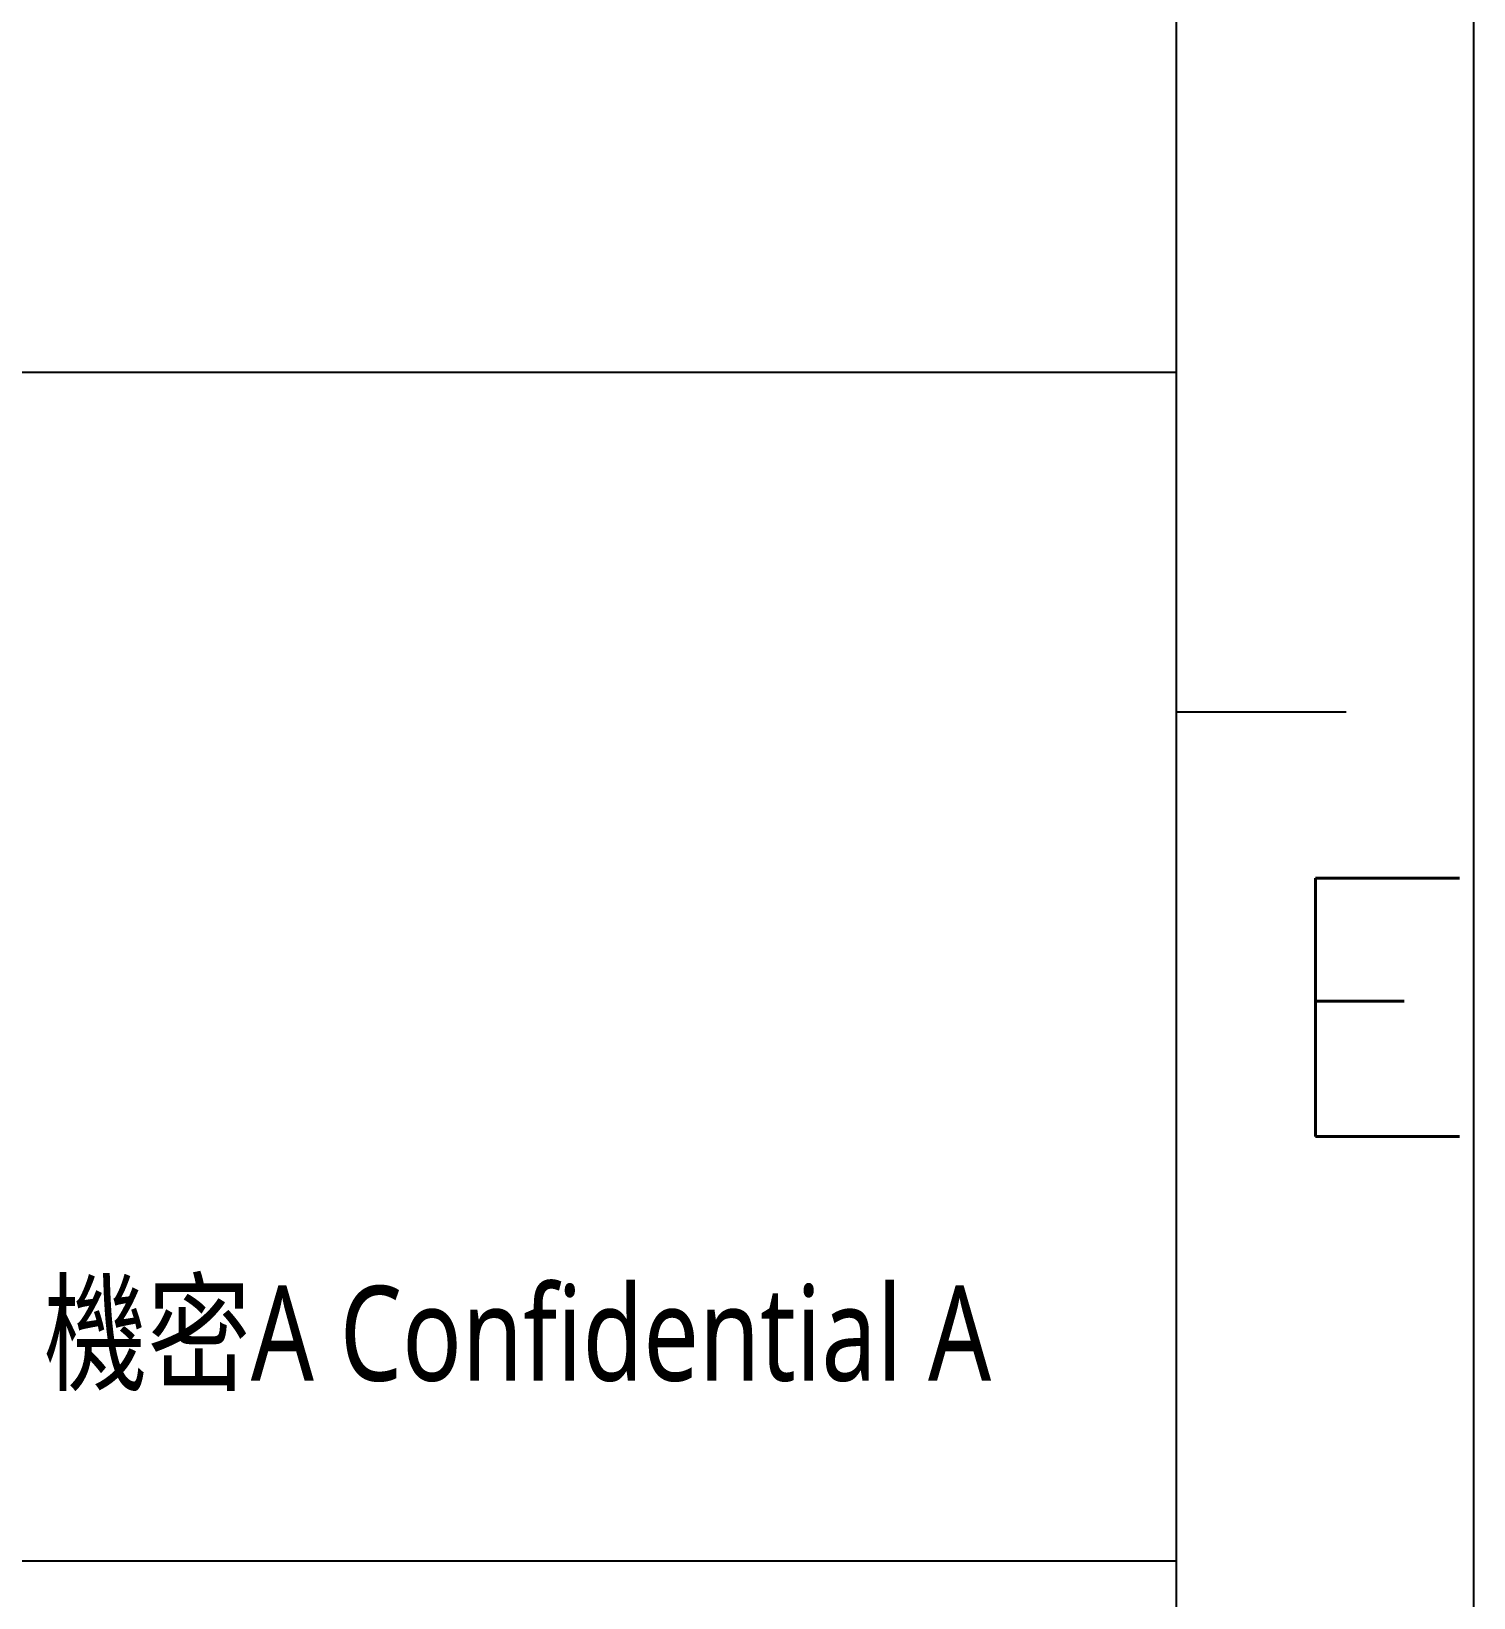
# Model space of a CAD drawing. Header units: millimetres. Extents: x 0 to 442, y 0 to 314.
# Drawn here: x 423.14 to 442.18, y 41.03 to 61.7 of the extents above; entities that cross this region are included whole.
import ezdxf

# ---------------------------------------------------------------- set-up
doc = ezdxf.new("R2010")
doc.units = ezdxf.units.MM
doc.header["$LTSCALE"] = 23.1
doc.linetypes.add('PHANTOM', pattern=[29.5, 9.5, -1.5, 3, -1.5, 3, -1.5, 9.5])
doc.layers.get('0').update_dxf_attribs({"linetype": 'CONTINUOUS'})
doc.layers.add('0PAPERF', color=2, linetype='PHANTOM', plot=False)
doc.styles.add('SIMPLEX', font='simplex.shx')
doc.styles.get("Standard").update_dxf_attribs({"font": 'simplex.shx', "width": 0.8})

msp = doc.modelspace()

# ---------------------------------------------------------------- linework, layer by layer
for p, q in [((438.255, 5.646), (438.255, 304.883)), ((230.919, 57.2), (438.255, 57.2)), ((438.255, 52.717), (440.497, 52.717)), ((438.255, 41.51), (312.733, 41.51))]:
    msp.add_line(p, q)
at = {"layer": '0PAPERF'}
msp.add_line((442.178, 0), (442.178, 314.294), dxfattribs=at)

# ---------------------------------------------------------------- texts
at = {"style": 'SIMPLEX'}
msp.add_text('E', height=3.407, dxfattribs=at).set_placement((439.508, 47.114))
at = {"color": 2, "insert": (423.306, 45.141), "char_height": 1.25206, "width": 16.35182, "attachment_point": 1}
msp.add_mtext('{\\fMicrosoft JhengHei|b0|i0|c136|p18;\\C1;機密A Confidential A}', dxfattribs=at)

doc.saveas('drawing.dxf')
